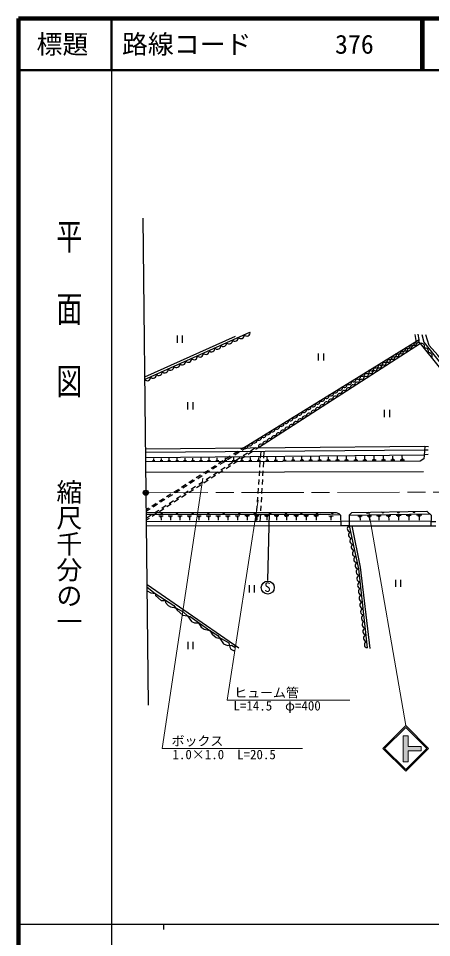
# Model space of a CAD drawing. Units: millimetres, scale not verified. Extents: x 40000 to 680000, y 20000 to 380000.
# Drawn here: x 40000 to 119792, y 202409 to 380000 of the extents above; entities that cross this region are included whole.
import ezdxf
from ezdxf.enums import TextEntityAlignment as Align

# ---------------------------------------------------------------- set-up
doc = ezdxf.new("R2010")
doc.units = ezdxf.units.MM
doc.header["$LTSCALE"] = 1000
doc.header["$PDMODE"] = 32
doc.header["$PDSIZE"] = 500
doc.linetypes.add('CHAIN', pattern=[18.5, 12, -1.5, 3.5, -1.5])
for name, color, linetype, lineweight in [('M-BGD', 7, 'Continuous', 25), ('M-BMK', 2, 'CHAIN', 13), ('M-BMK-SRVR', 3, 'Continuous', 25), ('M-STR-HTXT', 7, 'Continuous', 13), ('M-STR-STRC', 7, 'Continuous', 25), ('M-TTL', 2, 'Continuous', 140), ('M-TTL-BAND', 7, 'Continuous', 25), ('M-TTL-LINE', 7, 'Continuous', 50)]:
    doc.layers.add(name, color=color, linetype=linetype, lineweight=lineweight)
doc.layers.add('M-OTRS', color=6, linetype='Continuous')
doc.layers.add('M-TTL-TXT', color=7, linetype='Continuous')
doc.styles.add('@ＭＳ ゴシック', font='')
doc.styles.add('ＭＳ ゴシック', font='')
doc.styles.get('@ＭＳ ゴシック').set_extended_font_data('@MS Gothic')
doc.styles.get('ＭＳ ゴシック').set_extended_font_data('MS Gothic')

msp = doc.modelspace()

# ---------------------------------------------------------------- hatches: boundary and pattern name
at = {"layer": 'M-STR-STRC'}
msp.add_hatch(color=256, dxfattribs=at).paths.add_polyline_path([(115274, 241424), (115274, 239320), (117772, 239320), (117772, 238496), (115238, 238496), (115238, 236374), (114325, 236374), (114325, 241424)])

# ---------------------------------------------------------------- linework, layer by layer
at = {"layer": 'M-BGD'}
for p, q in [((64034, 341390), (64034, 340544)), ((81890, 318525), (64366, 310686)), ((64371, 310252), (84716, 319402)), ((70629, 318749), (70629, 317349)), ((71679, 317349), (71679, 318749)), ((83451, 297030), (117371, 317990)), ((117371, 317990), (117205, 319014)), ((97910, 315283), (97910, 313883)), ((98960, 313883), (98960, 315283)), ((72673, 305864), (72673, 304464)), ((73723, 304464), (73723, 305864)), ((110647, 304387), (110647, 302987)), ((111697, 302987), (111697, 304387)), ((64515, 296871), (118490, 297325)), ((83451, 297030), (82940, 296704)), ((84011, 297035), (83232, 296539)), ((85816, 297050), (84810, 296399)), ((86371, 297055), (85807, 296690)), ((118490, 297325), (119202, 297319)), ((118445, 296572), (64523, 296103)), ((64533, 295172), (118393, 295704)), ((66125, 294502), (66124, 294988)), ((67621, 294506), (67620, 295002)), ((69128, 294510), (69127, 295017)), ((70646, 294515), (70644, 295032)), ((72174, 294519), (72173, 295047)), ((73714, 294523), (73712, 295063)), ((75264, 294528), (75262, 295078)), ((76825, 294532), (76824, 295093)), ((78398, 294536), (78396, 295109)), ((79982, 294541), (79980, 295125)), ((80917, 295413), (80074, 294875)), ((81206, 295252), (80362, 294715)), ((82350, 296328), (81507, 295790)), ((81577, 294545), (81575, 295140)), ((82641, 296164), (81797, 295627)), ((82795, 295095), (81955, 294552)), ((83791, 295388), (82951, 294845)), ((83183, 294550), (83181, 295156)), ((84222, 296019), (83382, 295476)), ((85219, 296310), (84379, 295768)), ((84801, 294554), (84799, 295172)), ((86430, 294559), (86429, 295188)), ((86785, 296297), (86697, 295010)), ((87422, 296302), (87348, 295016)), ((88072, 294563), (88070, 295204)), ((89724, 294568), (89722, 295221)), ((91389, 294573), (91387, 295237)), ((93065, 294679), (93063, 295254)), ((94753, 294685), (94752, 295270)), ((96454, 294692), (96452, 295287)), ((98166, 294699), (98165, 295304)), ((99891, 294705), (99890, 295321)), ((101628, 294712), (101627, 295338)), ((103378, 294719), (103376, 295356)), ((105140, 294725), (105138, 295373)), ((106914, 294732), (106912, 295391)), ((108702, 294739), (108700, 295408)), ((110501, 294746), (110500, 295426)), ((112314, 294753), (112312, 295444)), ((114140, 294760), (114138, 295462)), ((119101, 295716), (118393, 295704)), ((119155, 296574), (118445, 296572)), ((117560, 294446), (64543, 294298)), ((66368, 294503), (65882, 294501)), ((67869, 294507), (67373, 294505)), ((69381, 294511), (68875, 294510)), ((70905, 294515), (70387, 294514)), ((72438, 294520), (71910, 294518)), ((73983, 294524), (73444, 294522)), ((75539, 294528), (74989, 294527)), ((77106, 294533), (76545, 294531)), ((78051, 293584), (77208, 293046)), ((78337, 293428), (77493, 292891)), ((78684, 294537), (78112, 294536)), ((79484, 294498), (78641, 293961)), ((79772, 294340), (78928, 293803)), ((79940, 293248), (79100, 292705)), ((80273, 294542), (79690, 294540)), ((80935, 293543), (80095, 293000)), ((81367, 294172), (80528, 293628)), ((81874, 294546), (81279, 294544)), ((82363, 294465), (81523, 293923)), ((83486, 294551), (82880, 294549)), ((85110, 294555), (84492, 294553)), ((86745, 294560), (86116, 294558)), ((86650, 294311), (86581, 293314)), ((87308, 294317), (87250, 293318)), ((88392, 294564), (87751, 294562)), ((90051, 294569), (89398, 294567)), ((91721, 294574), (91057, 294572)), ((93404, 294578), (92727, 294576)), ((93234, 294679), (92896, 294678)), ((95098, 294583), (94410, 294581)), ((94926, 294686), (94581, 294685)), ((96804, 294588), (96104, 294586)), ((96629, 294692), (96279, 294691)), ((98523, 294593), (97810, 294591)), ((98345, 294699), (97988, 294698)), ((100254, 294597), (99529, 294595)), ((100072, 294706), (99710, 294705)), ((101997, 294602), (101260, 294600)), ((101813, 294712), (101444, 294711)), ((103753, 294607), (103003, 294605)), ((103565, 294719), (103190, 294718)), ((105521, 294612), (104759, 294610)), ((105330, 294726), (104949, 294725)), ((107302, 294617), (106527, 294615)), ((107108, 294733), (106721, 294732)), ((109095, 294622), (108308, 294620)), ((108898, 294740), (108505, 294739)), ((110902, 294627), (110102, 294625)), ((110701, 294747), (110301, 294746)), ((112721, 294632), (111908, 294630)), ((112517, 294754), (112111, 294753)), ((114553, 294637), (113727, 294635)), ((114346, 294761), (113934, 294760)), ((118221, 292368), (64542, 292284)), ((75185, 291755), (74342, 291217)), ((75468, 291603), (74624, 291067)), ((76618, 292669), (75775, 292131)), ((76902, 292516), (76059, 291979)), ((77085, 291401), (76246, 290858)), ((78080, 291697), (77240, 291155)), ((78513, 292325), (77673, 291781)), ((79507, 292620), (78668, 292077)), ((86533, 292615), (86465, 291617)), ((87210, 292619), (87152, 291621)), ((72319, 289926), (71476, 289388)), ((72599, 289779), (71755, 289243)), ((73752, 290840), (72909, 290302)), ((74033, 290691), (73189, 290155)), ((74231, 289554), (73391, 289011)), ((75224, 289852), (74384, 289310)), ((75658, 290478), (74819, 289934)), ((76652, 290775), (75812, 290232)), ((86417, 290919), (86349, 289921)), ((87112, 290922), (87054, 289924)), ((69453, 288097), (68610, 287559)), ((69729, 287955), (68885, 287419)), ((70886, 289011), (70043, 288473)), ((71164, 288867), (70320, 288331)), ((71376, 287707), (70537, 287164)), ((72368, 288007), (71528, 287464)), ((72804, 288631), (71964, 288087)), ((73796, 288930), (72956, 288387)), ((86301, 289223), (86233, 288225)), ((87014, 289225), (86957, 288227)), ((66587, 286268), (65744, 285730)), ((66860, 286131), (66016, 285594)), ((68020, 287182), (67177, 286644)), ((68295, 287043), (67451, 286506)), ((69512, 286162), (68672, 285619)), ((69949, 286784), (69110, 286240)), ((70940, 287085), (70100, 286542)), ((86185, 287527), (86117, 286529)), ((86916, 287528), (86859, 286530)), ((65154, 285353), (64643, 285027)), ((65426, 285219), (64646, 284723)), ((64648, 284531), (101337, 284555)), ((66657, 284317), (65817, 283774)), ((67095, 284937), (66255, 284393)), ((68084, 285239), (67245, 284697)), ((68522, 285860), (67682, 285317)), ((86069, 285831), (86001, 284833)), ((86818, 285831), (86761, 284832)), ((88418, 284494), (88080, 271371)), ((103851, 284044), (119395, 284305)), ((104396, 284571), (118848, 284770)), ((65667, 284013), (64661, 283362)), ((65229, 283394), (64665, 283030)), ((64666, 282875), (102238, 282827)), ((67124, 283894), (67947, 283896)), ((67330, 283771), (67742, 283772)), ((67536, 283772), (67538, 283072)), ((68944, 283898), (69774, 283900)), ((69152, 283774), (69567, 283775)), ((69359, 283775), (69361, 283069)), ((70771, 283902), (71607, 283904)), ((70980, 283777), (71398, 283778)), ((71189, 283778), (71191, 283067)), ((72604, 283906), (73447, 283908)), ((72815, 283780), (73236, 283781)), ((73026, 283781), (73027, 283065)), ((74443, 283910), (75293, 283912)), ((74656, 283784), (75081, 283784)), ((74868, 283784), (74870, 283062)), ((76289, 283915), (77145, 283916)), ((76504, 283787), (76931, 283788)), ((76718, 283787), (76719, 283060)), ((78142, 283919), (79004, 283921)), ((78358, 283790), (78789, 283791)), ((78573, 283790), (78575, 283057)), ((80001, 283923), (80869, 283925)), ((80218, 283793), (80653, 283794)), ((80435, 283793), (80437, 283055)), ((81866, 283927), (82741, 283929)), ((82085, 283796), (82523, 283797)), ((82304, 283797), (82306, 283053)), ((83738, 283931), (84620, 283933)), ((83959, 283799), (84400, 283800)), ((84179, 283800), (84181, 283050)), ((85617, 283935), (86505, 283937)), ((85839, 283802), (86283, 283803)), ((85953, 284135), (85865, 282848)), ((86061, 283803), (86063, 283048)), ((86720, 284134), (86646, 282847)), ((87502, 283939), (88397, 283941)), ((87726, 283806), (88173, 283807)), ((87950, 283806), (87951, 283045)), ((89394, 283944), (90295, 283946)), ((89619, 283809), (90070, 283810)), ((89845, 283809), (89846, 283043)), ((91292, 283948), (92200, 283950)), ((91519, 283812), (91974, 283813)), ((91747, 283813), (91748, 283040)), ((93197, 283952), (94112, 283954)), ((93426, 283815), (93884, 283816)), ((93655, 283816), (93657, 283038)), ((95109, 283956), (96031, 283958)), ((95340, 283819), (95801, 283820)), ((95570, 283819), (95572, 283036)), ((97027, 283961), (97956, 283963)), ((97260, 283822), (97724, 283823)), ((97492, 283822), (97494, 283033)), ((99919, 283898), (100768, 283859)), ((100125, 283761), (100550, 283742)), ((100338, 283751), (100305, 283029)), ((103871, 282884), (102238, 282827)), ((119730, 282819), (103871, 282884)), ((105559, 283873), (106363, 283886)), ((105762, 283756), (106164, 283762)), ((105963, 283759), (105975, 283076)), ((107344, 283903), (108186, 283917)), ((107557, 283780), (107977, 283787)), ((107767, 283784), (107779, 283068)), ((109166, 283933), (110046, 283948)), ((109388, 283805), (109828, 283812)), ((109608, 283809), (109621, 283061)), ((111026, 283965), (111946, 283980)), ((111259, 283830), (111718, 283838)), ((111488, 283834), (111501, 283053)), ((112926, 283996), (113885, 284012)), ((113168, 283856), (113647, 283865)), ((113408, 283861), (113421, 283045)), ((114864, 284029), (115865, 284046)), ((115117, 283883), (115617, 283891)), ((115367, 283887), (115381, 283037)), ((116844, 284062), (117886, 284080)), ((117107, 283910), (117628, 283919)), ((117367, 283915), (117382, 283029)), ((119730, 282819), (120615, 282830)), ((103887, 281932), (102245, 281986)), ((119690, 281961), (120592, 281965)), ((64881, 270609), (82576, 258417)), ((64881, 270101), (66405, 268916)), ((84536, 270496), (84536, 269096)), ((85586, 269096), (85586, 270496)), ((112795, 271562), (112795, 270162)), ((113845, 270162), (113845, 271562)), ((64881, 269424), (65558, 269000)), ((65558, 269000), (66405, 268916)), ((66405, 268916), (66490, 268492)), ((66405, 268916), (70046, 266545)), ((66490, 268492), (67590, 267561)), ((67590, 267561), (68352, 267561)), ((68352, 267561), (68437, 267138)), ((68437, 267138), (68945, 266545)), ((68945, 266545), (69368, 266291)), ((70046, 266545), (70638, 265698)), ((69368, 266291), (70384, 266122)), ((70384, 266122), (71824, 265360)), ((70638, 265698), (71739, 264682)), ((71739, 264682), (72670, 264598)), ((71824, 265360), (72670, 264598)), ((72670, 264598), (73432, 263497)), ((72670, 264598), (73178, 264428)), ((73178, 264428), (76988, 261719)), ((73432, 263497), (74025, 263243)), ((74025, 263243), (74787, 263243)), ((74787, 263243), (75295, 262396)), ((75295, 262396), (75888, 261973)), ((75888, 261973), (76988, 261719)), ((76988, 261719), (77412, 261042)), ((76988, 261719), (78512, 260788)), ((72717, 259566), (72717, 258166)), ((73767, 258166), (73767, 259566)), ((77412, 261042), (78174, 260364)), ((78174, 260364), (78682, 260280)), ((78512, 260788), (79613, 259179)), ((78682, 260280), (78851, 260364)), ((78851, 260364), (80629, 259348)), ((80629, 259348), (80798, 258502)), ((79613, 259179), (80375, 258840)), ((80375, 258840), (81137, 258925)), ((80798, 258502), (81052, 258163)), ((81052, 258163), (81560, 257909)), ((81137, 258925), (81814, 258502)), ((81560, 257909), (81814, 257909)), ((81814, 258502), (81984, 258756))]:
    msp.add_line(p, q, dxfattribs=at)
for points in [[(116808, 317642), (116780, 317751), (116647, 318936)], [(117910, 318921), (118296, 317458), (120195, 314980), (121687, 313102), (123091, 312101), (120984, 314927), (119334, 316771), (118650, 318877)], [(142645, 299650), (138296, 300142), (132626, 302898), (128975, 305303), (121328, 312603), (117627, 317213), (86371, 297055)], [(118490, 297325), (118385, 295569), (118262, 294902), (117560, 294446)], [(102227, 283993), (98300, 284163), (64653, 284089)], [(101337, 284555), (101852, 284321), (102227, 283993), (102245, 281986), (64677, 281915)], [(104396, 284571), (103851, 284044), (103887, 281932), (119690, 281961), (119784, 283974), (118848, 284770)], [(103887, 281932), (105650, 273678), (107371, 258362)], [(104361, 281933), (106026, 273968), (107896, 258233)]]:
    msp.add_lwpolyline(points, dxfattribs=at)
msp.add_circle((88158, 270031), 1250, dxfattribs=at)
for centre, radius, start, end in [((81835, 318254), 634, 216.41612, 12.01261), ((82966, 318762), 634, 216.41612, 12.01261), ((84096, 319270), 634, 216.41612, 12.01261), ((116870, 317829), 527, 225.62773, 17.79751), ((77314, 316220), 634, 216.41612, 12.01261), ((78445, 316729), 634, 216.41612, 12.01261), ((79575, 317237), 634, 216.41612, 12.01261), ((80705, 317745), 634, 216.41612, 12.01261), ((114261, 316217), 527, 225.62773, 17.79751), ((115131, 316754), 527, 225.62773, 17.79751), ((115578, 315753), 516, 45.78902, 199.84887), ((116000, 317292), 527, 225.62773, 17.79751), ((116423, 316298), 516, 45.78902, 199.84887), ((117267, 316843), 516, 45.78902, 199.84887), ((117812, 316603), 637, 330.59174, 106.92448), ((118553, 315681), 637, 330.59174, 106.92448), ((73923, 314695), 634, 216.41612, 12.01261), ((75054, 315204), 634, 216.41612, 12.01261), ((76184, 315712), 634, 216.41612, 12.01261), ((111652, 314604), 527, 225.62773, 17.79751), ((112521, 315142), 527, 225.62773, 17.79751), ((113044, 314119), 516, 45.78902, 199.84887), ((113391, 315679), 527, 225.62773, 17.79751), ((113888, 314664), 516, 45.78902, 199.84887), ((114733, 315208), 516, 45.78902, 199.84887), ((119293, 314759), 637, 330.59174, 106.92448), ((69402, 312662), 634, 216.41612, 12.01261), ((70532, 313170), 634, 216.41612, 12.01261), ((71663, 313679), 634, 216.41612, 12.01261), ((72793, 314187), 634, 216.41612, 12.01261), ((108173, 312455), 527, 225.62773, 17.79751), ((109042, 312992), 527, 225.62773, 17.79751), ((109912, 313530), 527, 225.62773, 17.79751), ((110509, 312484), 516, 45.78902, 199.84887), ((110782, 314067), 527, 225.62773, 17.79751), ((111354, 313029), 516, 45.78902, 199.84887), ((112199, 313574), 516, 45.78902, 199.84887), ((66011, 311137), 634, 216.41612, 12.01261), ((67141, 311645), 634, 216.41612, 12.01261), ((68272, 312154), 634, 216.41612, 12.01261), ((105563, 310842), 527, 225.62773, 17.79751), ((106433, 311380), 527, 225.62773, 17.79751), ((107130, 310305), 516, 45.78902, 199.84887), ((107303, 311917), 527, 225.62773, 17.79751), ((107975, 310850), 516, 45.78902, 199.84887), ((108820, 311395), 516, 45.78902, 199.84887), ((109665, 311940), 516, 45.78902, 199.84887), ((64881, 310629), 634, 216.41612, 12.01261), ((102954, 309230), 527, 225.62773, 17.79751), ((103824, 309768), 527, 225.62773, 17.79751), ((104596, 308671), 516, 45.78902, 199.84887), ((104694, 310305), 527, 225.62773, 17.79751), ((105441, 309216), 516, 45.78902, 199.84887), ((106286, 309760), 516, 45.78902, 199.84887), ((99475, 307080), 527, 225.62773, 17.79751), ((100345, 307618), 527, 225.62773, 17.79751), ((101215, 308155), 527, 225.62773, 17.79751), ((102062, 307036), 516, 45.78902, 199.84887), ((102084, 308693), 527, 225.62773, 17.79751), ((102907, 307581), 516, 45.78902, 199.84887), ((103751, 308126), 516, 45.78902, 199.84887), ((96866, 305468), 527, 225.62773, 17.79751), ((97736, 306006), 527, 225.62773, 17.79751), ((98605, 306543), 527, 225.62773, 17.79751), ((99528, 305402), 516, 45.78902, 199.84887), ((100372, 305947), 516, 45.78902, 199.84887), ((101217, 306492), 516, 45.78902, 199.84887), ((94257, 303856), 527, 225.62773, 17.79751), ((95126, 304393), 527, 225.62773, 17.79751), ((95996, 304931), 527, 225.62773, 17.79751), ((96149, 303223), 516, 45.78902, 199.84887), ((96993, 303768), 516, 45.78902, 199.84887), ((97838, 304312), 516, 45.78902, 199.84887), ((98683, 304857), 516, 45.78902, 199.84887), ((91647, 302244), 527, 225.62773, 17.79751), ((92517, 302781), 527, 225.62773, 17.79751), ((93387, 303318), 527, 225.62773, 17.79751), ((93614, 301588), 516, 45.78902, 199.84887), ((94459, 302133), 516, 45.78902, 199.84887), ((95304, 302678), 516, 45.78902, 199.84887), ((88168, 300094), 527, 225.62773, 17.79751), ((89038, 300631), 527, 225.62773, 17.79751), ((89908, 301169), 527, 225.62773, 17.79751), ((90778, 301706), 527, 225.62773, 17.79751), ((91080, 299954), 516, 45.78902, 199.84887), ((91925, 300499), 516, 45.78902, 199.84887), ((92769, 301044), 516, 45.78902, 199.84887), ((85559, 298482), 527, 225.62773, 17.79751), ((86429, 299019), 527, 225.62773, 17.79751), ((87299, 299556), 527, 225.62773, 17.79751), ((88546, 298319), 516, 45.78902, 199.84887), ((89390, 298864), 516, 45.78902, 199.84887), ((90235, 299409), 516, 45.78902, 199.84887), ((83820, 297407), 527, 225.62773, 17.79751), ((84689, 297944), 527, 225.62773, 17.79751), ((86856, 297230), 516, 45.78902, 199.84887), ((87701, 297775), 516, 45.78902, 199.84887), ((67648, 284589), 256, 192.71744, 347.35667), ((70648, 284591), 256, 192.71744, 347.35667), ((73648, 284593), 256, 192.71744, 347.35667), ((76648, 284595), 256, 192.71744, 347.35667), ((79648, 284597), 256, 192.71744, 347.35667), ((82648, 284599), 256, 192.71744, 347.35667), ((85648, 284601), 256, 192.71744, 347.35667), ((88648, 284603), 256, 192.71744, 347.35667), ((91648, 284605), 256, 192.71744, 347.35667), ((94648, 284607), 256, 192.71744, 347.35667), ((97648, 284609), 256, 192.71744, 347.35667), ((100648, 284611), 256, 192.71744, 347.35667), ((107395, 284668), 256, 193.46902, 348.10825), ((110394, 284710), 256, 193.46902, 348.10825), ((113394, 284751), 256, 193.46902, 348.10825), ((116394, 284792), 256, 193.46902, 348.10825), ((104123, 281366), 614, 112.72207, 271.40206), ((104375, 280187), 614, 112.72207, 271.40206), ((104627, 279008), 614, 112.72207, 271.40206), ((104879, 277829), 614, 112.72207, 271.40206), ((105131, 276649), 614, 112.72207, 271.40206), ((105383, 275470), 614, 112.72207, 271.40206), ((105635, 274291), 614, 112.72207, 271.40206), ((105883, 273058), 662, 110.60268, 262.21943), ((106027, 271781), 662, 110.60268, 262.21943), ((106170, 270505), 662, 110.60268, 262.21943), ((106314, 269229), 662, 110.60268, 262.21943), ((106457, 267952), 662, 110.60268, 262.21943), ((106601, 266676), 662, 110.60268, 262.21943), ((106744, 265400), 662, 110.60268, 262.21943), ((106887, 264123), 662, 110.60268, 262.21943), ((107031, 262847), 662, 110.60268, 262.21943), ((107174, 261571), 662, 110.60268, 262.21943), ((107318, 260294), 662, 110.60268, 262.21943), ((107461, 259018), 662, 110.60268, 262.21943)]:
    msp.add_arc(centre, radius, start, end, dxfattribs=at)
at = {"layer": 'M-BMK'}
msp.add_line((64607, 288352), (165437, 288535), dxfattribs=at)
at = {"layer": 'M-BMK-SRVR'}
for p, q in [((64034, 341390), (64607, 288352)), ((64607, 288352), (65050, 247324))]:
    msp.add_line(p, q, dxfattribs=at)
msp.add_circle((64607, 288352), 500, dxfattribs=at)
msp.add_point((64607, 288352), dxfattribs=at)
at = {"layer": 'M-OTRS'}
msp.add_point((64607, 288352), dxfattribs=at)
at = {"layer": 'M-STR-HTXT'}
for p, q in [((75634, 291183), (67760, 238944)), ((86302, 286950), (80290, 248257)), ((80290, 248257), (103991, 248291)), ((67760, 238944), (94865, 238962))]:
    msp.add_line(p, q, dxfattribs=at)
at = {"layer": 'M-STR-STRC', "lineweight": 13}
for p, q in [((114801, 243364), (107645, 284616)), ((114325, 236374), (114325, 241424)), ((114325, 241424), (115274, 241424)), ((115274, 241424), (115274, 239320)), ((117772, 238496), (115238, 238496)), ((115238, 238496), (115238, 236374)), ((115274, 239320), (117772, 239320)), ((117772, 239320), (117772, 238496)), ((115238, 236374), (114325, 236374))]:
    msp.add_line(p, q, dxfattribs=at)
at = {"layer": 'M-STR-STRC'}
for p, q in [((110388, 238951), (114801, 243364)), ((114801, 243364), (119213, 238951)), ((110728, 238951), (114801, 243024)), ((114801, 243024), (118873, 238951)), ((114801, 234539), (110388, 238951)), ((114801, 234879), (110728, 238951)), ((119213, 238951), (114801, 234539)), ((118873, 238951), (114801, 234879))]:
    msp.add_line(p, q, dxfattribs=at)
at = {"layer": 'M-TTL'}
for p, q in [((40000, 380000), (40000, 20000)), ((680000, 380000), (40000, 380000))]:
    msp.add_line(p, q, dxfattribs=at)
at = {"layer": 'M-TTL-BAND'}
for p, q in [((58000, 370000), (58000, 20000)), ((40000, 205000), (579000, 205000)), ((68000, 205000), (68000, 204000))]:
    msp.add_line(p, q, dxfattribs=at)
at = {"layer": 'M-TTL-LINE'}
for p, q in [((58000, 380000), (58000, 370000)), ((117750, 380000), (117750, 370000)), ((118250, 380000), (118250, 370000)), ((40000, 370000), (680000, 370000))]:
    msp.add_line(p, q, dxfattribs=at)

# ---------------------------------------------------------------- texts
at = {"layer": 'M-BGD', "style": 'ＭＳ ゴシック'}
msp.add_text('S', height=1833, dxfattribs=at).set_placement((87480, 268658), align=Align.BOTTOM_LEFT)
at = {"layer": 'M-STR-HTXT', "style": 'ＭＳ ゴシック'}
for s, p in [('ヒューム管', (81662, 248259)), ('L=14.5\u3000φ=400', (81526, 245740)), ('ボックス', (69576, 238945)), ('1.0×1.0\u3000L=20.5', (69754, 236326))]:
    msp.add_text(s, height=1833, dxfattribs=at).set_placement(p, align=Align.BOTTOM_LEFT)
at = {"layer": 'M-TTL-BAND', "style": '@ＭＳ ゴシック', "width": 1.4}
msp.add_text('平  面  図', height=3666, rotation=270, dxfattribs=at).set_placement((49777, 306475), align=Align.MIDDLE_RIGHT)
at = {"layer": 'M-TTL-BAND', "style": '@ＭＳ ゴシック'}
msp.add_text('縮尺千分の一', height=3666, rotation=270, dxfattribs=at).set_placement((49777, 261030), align=Align.MIDDLE_RIGHT)
at = {"layer": 'M-TTL-TXT', "style": 'ＭＳ ゴシック'}
msp.add_text('標題', height=3666, dxfattribs=at).set_placement((48500, 375000), align=Align.MIDDLE_CENTER)
for s, p in [('路線コード', (60000, 375000)), ('376', (101142, 375000))]:
    msp.add_text(s, height=3666, dxfattribs=at).set_placement(p, align=Align.MIDDLE_LEFT)

doc.saveas('drawing.dxf')
